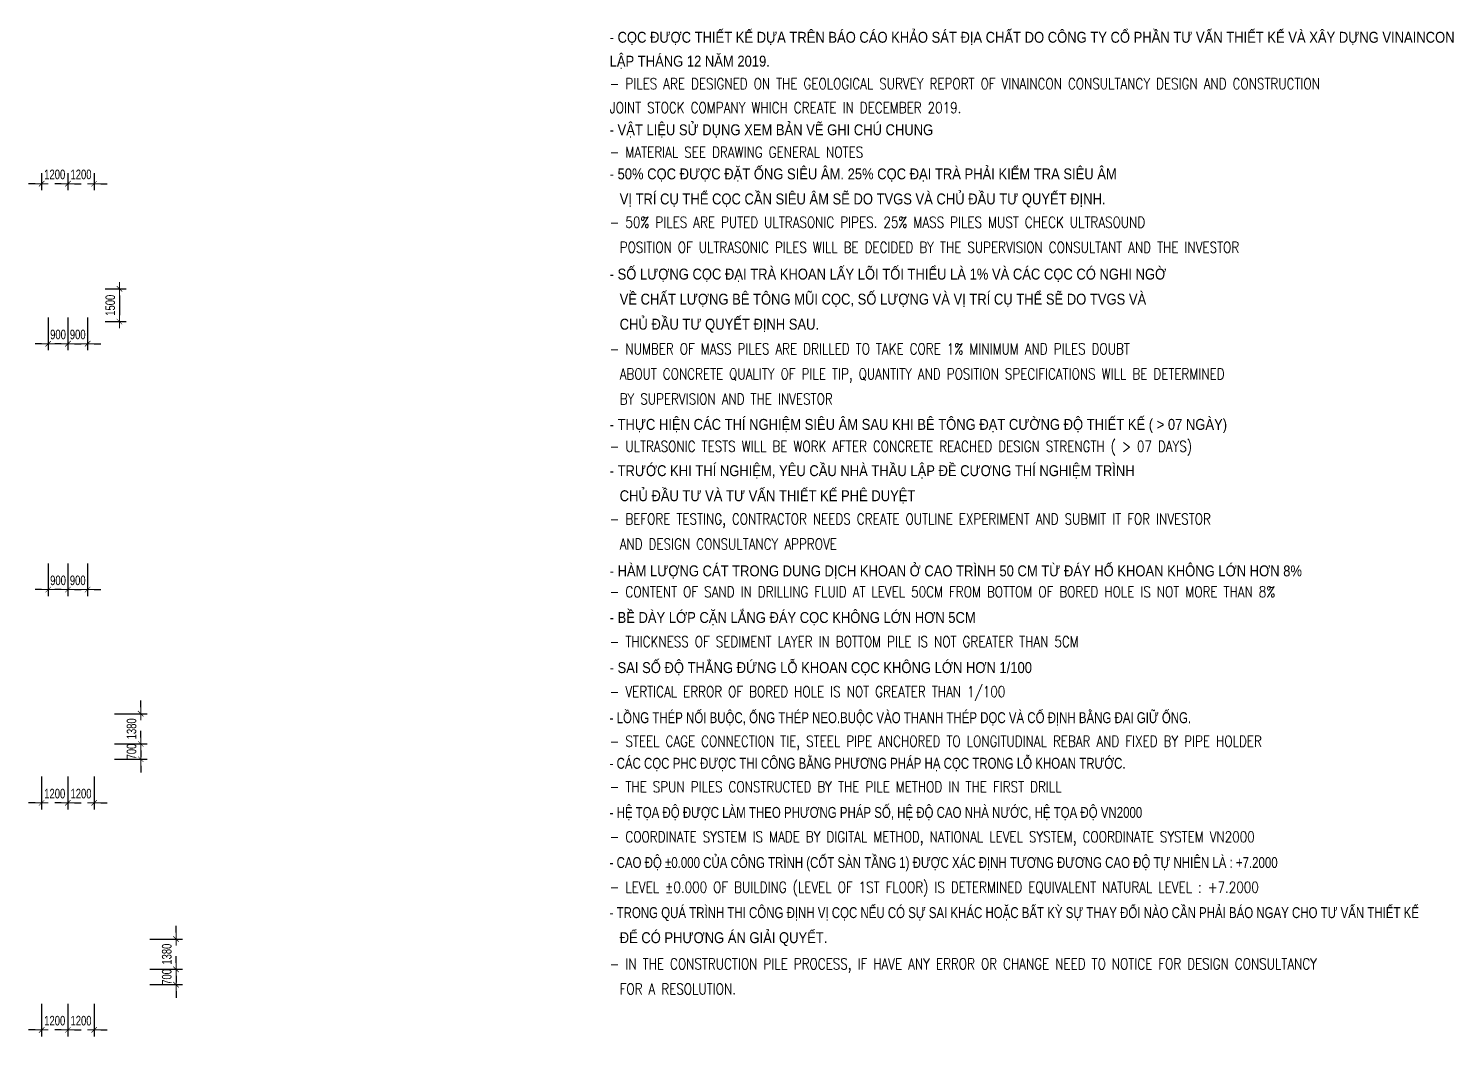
# Model space of a CAD drawing. Header units: millimetres. Extents: x -270655 to 676466, y -1281 to 105022.
# Drawn here: x 206000 to 271138, y 5827 to 51900 of the extents above; entities that cross this region are included whole.
import ezdxf
from ezdxf.enums import TextEntityAlignment as Align

# ---------------------------------------------------------------- set-up
doc = ezdxf.new("R2010")
doc.units = ezdxf.units.MM
doc.layers.get('Defpoints').update_dxf_attribs({"color": 151, "lineweight": 9})
doc.layers.add('00-TT.PilePoint', color=3, linetype='Continuous')
for name, color, linetype, lineweight in [('NDC_S_DIM', 1, 'Continuous', 15), ('NDC_S_ENG TEXT', 2, 'Continuous', 20), ('NDC_S_VN TEXT', 7, 'Continuous', 20)]:
    doc.layers.add(name, color=color, linetype=linetype, lineweight=lineweight)
doc.styles.add('NDC_ARIAL', font='arial.ttf', dxfattribs={"width": 0.85})
doc.styles.add('NDC_DIM', font='', dxfattribs={"width": 0.75})
doc.styles.add('NDC_EN TXT', font='romans.shx', dxfattribs={"width": 0.8})
doc.styles.get('NDC_DIM').set_extended_font_data('Dotum')
doc.dimstyles.new('NDC_dim_200', dxfattribs={"dimscale": 200, "dimtxt": 2.2, "dimasz": 1.5, "dimexe": 1.5, "dimexo": 2.5, "dimgap": 1, "dimtad": 1, "dimdec": 0, "dimzin": 0, "dimdsep": 46, "dimtxsty": 'NDC_DIM', "dimblk": 'DIMMARK', "dimcen": 0.09, "dimdle": 1.2, "dimclrd": 1, "dimclre": 1, "dimclrt": 3, "dimadec": 0, "dimazin": 0, "dimtfac": 1, "dimtdec": 0, "dimtix": 1, "dimtofl": 0, "dimtmove": 0, "dimatfit": 3, "dimfxl": 6, "dimfxlon": 1, "dimtolj": 1, "dimtzin": 0, "dimarcsym": 0})

# ---------------------------------------------------------------- blocks, each defined once
blk = doc.blocks.new('DIMMARK')
at = {"layer": 'NDC_S_DIM', "color": 1}
blk.add_line((-1.5, 0), (1, 0), dxfattribs=at)
at = {"layer": 'NDC_S_DIM', "color": 2, "const_width": 0.1}
blk.add_lwpolyline([(-0.42, -0.42), (0.42, 0.42)], dxfattribs=at)
blk = doc.blocks.new('*D631')
at = {"layer": 'Defpoints', "color": 0, "transparency": 16777216}
for p in [(206900, 39385), (207800, 39385), (207800, 37492)]:
    blk.add_point(p, dxfattribs=at)
at = {"layer": 'NDC_S_DIM', "color": 1, "lineweight": -2, "transparency": 16777216}
for p, q in [((206900, 38692), (206900, 37192)), ((207800, 38692), (207800, 37192)), ((206600, 37492), (206300, 37492)), ((208100, 37492), (208400, 37492))]:
    blk.add_line(p, q, dxfattribs=at)
at = {"layer": 'NDC_S_DIM', "color": 1, "lineweight": -2, "transparency": 16777216, "xscale": 300, "yscale": 300, "zscale": 300}
blk.add_blockref('DIMMARK', (206900, 37492), dxfattribs=at)
at = {"layer": 'NDC_S_DIM', "color": 1, "lineweight": -2, "transparency": 16777216, "xscale": 300, "yscale": 300, "zscale": 300, "rotation": 180}
blk.add_blockref('DIMMARK', (207800, 37492), dxfattribs=at)
at = {"layer": 'NDC_S_DIM', "color": 3, "transparency": 16777216, "insert": (207350, 37912), "char_height": 440, "attachment_point": 5, "style": 'NDC_DIM'}
blk.add_mtext('\\A1;900', dxfattribs=at)
blk = doc.blocks.new('*D632')
at = {"layer": 'Defpoints', "color": 0, "transparency": 16777216}
for p in [(207800, 39385), (208700, 39385), (208700, 37492)]:
    blk.add_point(p, dxfattribs=at)
at = {"layer": 'NDC_S_DIM', "color": 1, "lineweight": -2, "transparency": 16777216}
for p, q in [((207800, 38692), (207800, 37192)), ((208700, 38692), (208700, 37192)), ((207500, 37492), (207200, 37492)), ((209000, 37492), (209300, 37492))]:
    blk.add_line(p, q, dxfattribs=at)
at = {"layer": 'NDC_S_DIM', "color": 1, "lineweight": -2, "transparency": 16777216, "xscale": 300, "yscale": 300, "zscale": 300}
blk.add_blockref('DIMMARK', (207800, 37492), dxfattribs=at)
at = {"layer": 'NDC_S_DIM', "color": 1, "lineweight": -2, "transparency": 16777216, "xscale": 300, "yscale": 300, "zscale": 300, "rotation": 180}
blk.add_blockref('DIMMARK', (208700, 37492), dxfattribs=at)
at = {"layer": 'NDC_S_DIM', "color": 3, "transparency": 16777216, "insert": (208250, 37912), "char_height": 440, "attachment_point": 5, "style": 'NDC_DIM'}
blk.add_mtext('\\A1;900', dxfattribs=at)
blk = doc.blocks.new('*D633')
at = {"layer": 'Defpoints', "color": 0, "transparency": 16777216}
for p in [(206900, 28145), (207800, 28145), (207800, 26252)]:
    blk.add_point(p, dxfattribs=at)
at = {"layer": 'NDC_S_DIM', "color": 1, "lineweight": -2, "transparency": 16777216}
for p, q in [((206900, 27452), (206900, 25952)), ((207800, 27452), (207800, 25952)), ((206600, 26252), (206300, 26252)), ((208100, 26252), (208400, 26252))]:
    blk.add_line(p, q, dxfattribs=at)
at = {"layer": 'NDC_S_DIM', "color": 1, "lineweight": -2, "transparency": 16777216, "xscale": 300, "yscale": 300, "zscale": 300}
blk.add_blockref('DIMMARK', (206900, 26252), dxfattribs=at)
at = {"layer": 'NDC_S_DIM', "color": 1, "lineweight": -2, "transparency": 16777216, "xscale": 300, "yscale": 300, "zscale": 300, "rotation": 180}
blk.add_blockref('DIMMARK', (207800, 26252), dxfattribs=at)
at = {"layer": 'NDC_S_DIM', "color": 3, "transparency": 16777216, "insert": (207350, 26673), "char_height": 440, "attachment_point": 5, "style": 'NDC_DIM'}
blk.add_mtext('\\A1;900', dxfattribs=at)
blk = doc.blocks.new('*D634')
at = {"layer": 'Defpoints', "color": 0, "transparency": 16777216}
for p in [(207800, 28145), (208700, 28145), (208700, 26252)]:
    blk.add_point(p, dxfattribs=at)
at = {"layer": 'NDC_S_DIM', "color": 1, "lineweight": -2, "transparency": 16777216}
for p, q in [((207800, 27452), (207800, 25952)), ((208700, 27452), (208700, 25952)), ((207500, 26252), (207200, 26252)), ((209000, 26252), (209300, 26252))]:
    blk.add_line(p, q, dxfattribs=at)
at = {"layer": 'NDC_S_DIM', "color": 1, "lineweight": -2, "transparency": 16777216, "xscale": 300, "yscale": 300, "zscale": 300}
blk.add_blockref('DIMMARK', (207800, 26252), dxfattribs=at)
at = {"layer": 'NDC_S_DIM', "color": 1, "lineweight": -2, "transparency": 16777216, "xscale": 300, "yscale": 300, "zscale": 300, "rotation": 180}
blk.add_blockref('DIMMARK', (208700, 26252), dxfattribs=at)
at = {"layer": 'NDC_S_DIM', "color": 3, "transparency": 16777216, "insert": (208250, 26673), "char_height": 440, "attachment_point": 5, "style": 'NDC_DIM'}
blk.add_mtext('\\A1;900', dxfattribs=at)
blk = doc.blocks.new('*D635')
at = {"layer": 'Defpoints', "color": 0, "transparency": 16777216}
for p in [(206600, 18397), (207800, 18397), (207800, 16505)]:
    blk.add_point(p, dxfattribs=at)
at = {"layer": 'NDC_S_DIM', "color": 1, "lineweight": -2, "transparency": 16777216}
for p, q in [((206600, 17705), (206600, 16205)), ((207800, 17705), (207800, 16205)), ((206300, 16505), (206000, 16505)), ((208100, 16505), (208400, 16505))]:
    blk.add_line(p, q, dxfattribs=at)
at = {"layer": 'NDC_S_DIM', "color": 1, "lineweight": -2, "transparency": 16777216, "xscale": 300, "yscale": 300, "zscale": 300}
blk.add_blockref('DIMMARK', (206600, 16505), dxfattribs=at)
at = {"layer": 'NDC_S_DIM', "color": 1, "lineweight": -2, "transparency": 16777216, "xscale": 300, "yscale": 300, "zscale": 300, "rotation": 180}
blk.add_blockref('DIMMARK', (207800, 16505), dxfattribs=at)
at = {"layer": 'NDC_S_DIM', "color": 3, "transparency": 16777216, "insert": (207200, 16925), "char_height": 440, "attachment_point": 5, "style": 'NDC_DIM'}
blk.add_mtext('\\A1;1200', dxfattribs=at)
blk = doc.blocks.new('*D636')
at = {"layer": 'Defpoints', "color": 0, "transparency": 16777216}
for p in [(207800, 18397), (209000, 18397), (209000, 16505)]:
    blk.add_point(p, dxfattribs=at)
at = {"layer": 'NDC_S_DIM', "color": 1, "lineweight": -2, "transparency": 16777216}
for p, q in [((207800, 17705), (207800, 16205)), ((209000, 17705), (209000, 16205)), ((207500, 16505), (207200, 16505)), ((209300, 16505), (209600, 16505))]:
    blk.add_line(p, q, dxfattribs=at)
at = {"layer": 'NDC_S_DIM', "color": 1, "lineweight": -2, "transparency": 16777216, "xscale": 300, "yscale": 300, "zscale": 300}
blk.add_blockref('DIMMARK', (207800, 16505), dxfattribs=at)
at = {"layer": 'NDC_S_DIM', "color": 1, "lineweight": -2, "transparency": 16777216, "xscale": 300, "yscale": 300, "zscale": 300, "rotation": 180}
blk.add_blockref('DIMMARK', (209000, 16505), dxfattribs=at)
at = {"layer": 'NDC_S_DIM', "color": 3, "transparency": 16777216, "insert": (208400, 16925), "char_height": 440, "attachment_point": 5, "style": 'NDC_DIM'}
blk.add_mtext('\\A1;1200', dxfattribs=at)
blk = doc.blocks.new('*D637')
at = {"layer": 'Defpoints', "color": 0, "transparency": 16777216}
for p in [(206600, 8019), (207800, 8019), (207800, 6127)]:
    blk.add_point(p, dxfattribs=at)
at = {"layer": 'NDC_S_DIM', "color": 1, "lineweight": -2, "transparency": 16777216}
for p, q in [((206600, 7327), (206600, 5827)), ((207800, 7327), (207800, 5827)), ((206300, 6127), (206000, 6127)), ((208100, 6127), (208400, 6127))]:
    blk.add_line(p, q, dxfattribs=at)
at = {"layer": 'NDC_S_DIM', "color": 1, "lineweight": -2, "transparency": 16777216, "xscale": 300, "yscale": 300, "zscale": 300}
blk.add_blockref('DIMMARK', (206600, 6127), dxfattribs=at)
at = {"layer": 'NDC_S_DIM', "color": 1, "lineweight": -2, "transparency": 16777216, "xscale": 300, "yscale": 300, "zscale": 300, "rotation": 180}
blk.add_blockref('DIMMARK', (207800, 6127), dxfattribs=at)
at = {"layer": 'NDC_S_DIM', "color": 3, "transparency": 16777216, "insert": (207200, 6547), "char_height": 440, "attachment_point": 5, "style": 'NDC_DIM'}
blk.add_mtext('\\A1;1200', dxfattribs=at)
blk = doc.blocks.new('*D638')
at = {"layer": 'Defpoints', "color": 0, "transparency": 16777216}
for p in [(207800, 8019), (209000, 8019), (209000, 6127)]:
    blk.add_point(p, dxfattribs=at)
at = {"layer": 'NDC_S_DIM', "color": 1, "lineweight": -2, "transparency": 16777216}
for p, q in [((207800, 7327), (207800, 5827)), ((209000, 7327), (209000, 5827)), ((207500, 6127), (207200, 6127)), ((209300, 6127), (209600, 6127))]:
    blk.add_line(p, q, dxfattribs=at)
at = {"layer": 'NDC_S_DIM', "color": 1, "lineweight": -2, "transparency": 16777216, "xscale": 300, "yscale": 300, "zscale": 300}
blk.add_blockref('DIMMARK', (207800, 6127), dxfattribs=at)
at = {"layer": 'NDC_S_DIM', "color": 1, "lineweight": -2, "transparency": 16777216, "xscale": 300, "yscale": 300, "zscale": 300, "rotation": 180}
blk.add_blockref('DIMMARK', (209000, 6127), dxfattribs=at)
at = {"layer": 'NDC_S_DIM', "color": 3, "transparency": 16777216, "insert": (208400, 6547), "char_height": 440, "attachment_point": 5, "style": 'NDC_DIM'}
blk.add_mtext('\\A1;1200', dxfattribs=at)
blk = doc.blocks.new('*D782')
at = {"layer": 'Defpoints', "color": 0, "transparency": 16777216}
for p in [(207800, 45794), (209000, 45794), (207800, 44807)]:
    blk.add_point(p, dxfattribs=at)
at = {"layer": 'NDC_S_DIM', "color": 1, "lineweight": -2, "transparency": 16777216}
for p, q in [((207800, 45294), (207800, 44507)), ((209000, 45294), (209000, 44507)), ((207500, 44807), (207200, 44807)), ((209300, 44807), (209600, 44807))]:
    blk.add_line(p, q, dxfattribs=at)
at = {"layer": 'NDC_S_DIM', "color": 1, "lineweight": -2, "transparency": 16777216, "xscale": 300, "yscale": 300, "zscale": 300}
blk.add_blockref('DIMMARK', (207800, 44807), dxfattribs=at)
at = {"layer": 'NDC_S_DIM', "color": 1, "lineweight": -2, "transparency": 16777216, "xscale": 300, "yscale": 300, "zscale": 300, "rotation": 180}
blk.add_blockref('DIMMARK', (209000, 44807), dxfattribs=at)
at = {"layer": 'NDC_S_DIM', "color": 3, "transparency": 16777216, "insert": (208400, 45228), "char_height": 440, "attachment_point": 5, "style": 'NDC_DIM'}
blk.add_mtext('\\A1;1200', dxfattribs=at)
blk = doc.blocks.new('*D787')
at = {"layer": 'Defpoints', "color": 0, "transparency": 16777216}
for p in [(210112, 8900), (212743, 8900), (210112, 8200)]:
    blk.add_point(p, dxfattribs=at)
at = {"layer": 'NDC_S_DIM', "color": 1, "lineweight": -2, "transparency": 16777216}
for p, q in [((212743, 9200), (212743, 9500)), ((211543, 8900), (213043, 8900)), ((211543, 8200), (213043, 8200)), ((212743, 7900), (212743, 7600))]:
    blk.add_line(p, q, dxfattribs=at)
at = {"layer": 'NDC_S_DIM', "color": 1, "lineweight": -2, "transparency": 16777216, "xscale": 300, "yscale": 300, "zscale": 300}
for p, rotation in [((212743, 8900), 270), ((212743, 8200), 90)]:
    blk.add_blockref('DIMMARK', p, dxfattribs=dict(at, rotation=rotation))
at = {"layer": 'NDC_S_DIM', "color": 3, "transparency": 16777216, "insert": (212322, 8550), "char_height": 440, "attachment_point": 5, "rotation": 90, "style": 'NDC_DIM'}
blk.add_mtext('\\A1;700', dxfattribs=at)
blk = doc.blocks.new('*D788')
at = {"layer": 'Defpoints', "color": 0, "transparency": 16777216}
for p in [(210953, 10280), (212743, 10280), (210112, 8900)]:
    blk.add_point(p, dxfattribs=at)
at = {"layer": 'NDC_S_DIM', "color": 1, "lineweight": -2, "transparency": 16777216}
for p, q in [((212743, 10580), (212743, 10880)), ((211543, 10280), (213043, 10280)), ((211543, 8900), (213043, 8900)), ((212743, 8600), (212743, 8300))]:
    blk.add_line(p, q, dxfattribs=at)
at = {"layer": 'NDC_S_DIM', "color": 1, "lineweight": -2, "transparency": 16777216, "xscale": 300, "yscale": 300, "zscale": 300}
for p, rotation in [((212743, 10280), 270), ((212743, 8900), 90)]:
    blk.add_blockref('DIMMARK', p, dxfattribs=dict(at, rotation=rotation))
at = {"layer": 'NDC_S_DIM', "color": 3, "transparency": 16777216, "insert": (212322, 9590), "char_height": 440, "attachment_point": 5, "rotation": 90, "style": 'NDC_DIM'}
blk.add_mtext('\\A1;1380', dxfattribs=at)
blk = doc.blocks.new('*D789')
at = {"layer": 'Defpoints', "color": 0, "transparency": 16777216}
for p in [(208501, 19200), (211131, 19200), (208501, 18500)]:
    blk.add_point(p, dxfattribs=at)
at = {"layer": 'NDC_S_DIM', "color": 1, "lineweight": -2, "transparency": 16777216}
for p, q in [((211131, 19500), (211131, 19800)), ((209931, 19200), (211431, 19200)), ((209931, 18500), (211431, 18500)), ((211131, 18200), (211131, 17900))]:
    blk.add_line(p, q, dxfattribs=at)
at = {"layer": 'NDC_S_DIM', "color": 1, "lineweight": -2, "transparency": 16777216, "xscale": 300, "yscale": 300, "zscale": 300}
for p, rotation in [((211131, 19200), 270), ((211131, 18500), 90)]:
    blk.add_blockref('DIMMARK', p, dxfattribs=dict(at, rotation=rotation))
at = {"layer": 'NDC_S_DIM', "color": 3, "transparency": 16777216, "insert": (210711, 18850), "char_height": 440, "attachment_point": 5, "rotation": 90, "style": 'NDC_DIM'}
blk.add_mtext('\\A1;700', dxfattribs=at)
blk = doc.blocks.new('*D790')
at = {"layer": 'Defpoints', "color": 0, "transparency": 16777216}
for p in [(209341, 20580), (211131, 20580), (208501, 19200)]:
    blk.add_point(p, dxfattribs=at)
at = {"layer": 'NDC_S_DIM', "color": 1, "lineweight": -2, "transparency": 16777216}
for p, q in [((211131, 20880), (211131, 21180)), ((209931, 20580), (211431, 20580)), ((209931, 19200), (211431, 19200)), ((211131, 18900), (211131, 18600))]:
    blk.add_line(p, q, dxfattribs=at)
at = {"layer": 'NDC_S_DIM', "color": 1, "lineweight": -2, "transparency": 16777216, "xscale": 300, "yscale": 300, "zscale": 300}
for p, rotation in [((211131, 20580), 270), ((211131, 19200), 90)]:
    blk.add_blockref('DIMMARK', p, dxfattribs=dict(at, rotation=rotation))
at = {"layer": 'NDC_S_DIM', "color": 3, "transparency": 16777216, "insert": (210711, 19890), "char_height": 440, "attachment_point": 5, "rotation": 90, "style": 'NDC_DIM'}
blk.add_mtext('\\A1;1380', dxfattribs=at)
blk = doc.blocks.new('*D826')
at = {"layer": '00-TT.PilePoint', "color": 1, "lineweight": -2, "transparency": 16777216}
for p, q in [((206600, 45294), (206600, 44507)), ((207800, 45294), (207800, 44507)), ((206300, 44807), (206000, 44807)), ((208100, 44807), (208400, 44807))]:
    blk.add_line(p, q, dxfattribs=at)
at = {"layer": 'Defpoints', "color": 0, "transparency": 16777216}
for p in [(206600, 45794), (207800, 45794), (206600, 44807)]:
    blk.add_point(p, dxfattribs=at)
at = {"layer": '00-TT.PilePoint', "color": 1, "lineweight": -2, "transparency": 16777216, "xscale": 300, "yscale": 300, "zscale": 300}
blk.add_blockref('DIMMARK', (206600, 44807), dxfattribs=at)
at = {"layer": '00-TT.PilePoint', "color": 1, "lineweight": -2, "transparency": 16777216, "xscale": 300, "yscale": 300, "zscale": 300, "rotation": 180}
blk.add_blockref('DIMMARK', (207800, 44807), dxfattribs=at)
at = {"layer": '00-TT.PilePoint', "color": 3, "transparency": 16777216, "insert": (207200, 45228), "char_height": 440, "attachment_point": 5, "style": 'NDC_DIM'}
blk.add_mtext('\\A1;1200', dxfattribs=at)
blk = doc.blocks.new('*D827')
at = {"layer": '00-TT.PilePoint', "color": 1, "lineweight": -2, "transparency": 16777216}
for p, q in [((209500, 40000), (210459, 40000)), ((210159, 39700), (210159, 38800)), ((209500, 38500), (210459, 38500))]:
    blk.add_line(p, q, dxfattribs=at)
at = {"layer": 'Defpoints', "color": 0, "transparency": 16777216}
for p in [(209000, 40000), (209000, 38500), (210159, 38500)]:
    blk.add_point(p, dxfattribs=at)
at = {"layer": '00-TT.PilePoint', "color": 1, "lineweight": -2, "transparency": 16777216, "xscale": 300, "yscale": 300, "zscale": 300}
for p, rotation in [((210159, 40000), 90), ((210159, 38500), 270)]:
    blk.add_blockref('DIMMARK', p, dxfattribs=dict(at, rotation=rotation))
at = {"layer": '00-TT.PilePoint', "color": 3, "transparency": 16777216, "insert": (209739, 39250), "char_height": 440, "attachment_point": 5, "rotation": 90, "style": 'NDC_DIM'}
blk.add_mtext('\\A1;1500', dxfattribs=at)

msp = doc.modelspace()

# ---------------------------------------------------------------- texts
at = {"layer": 'NDC_S_ENG TEXT', "style": 'NDC_EN TXT', "width": 0.8}
for s, p in [('- PILES ARE DESIGNED ON THE GEOLOGICAL SURVEY REPORT OF VINAINCON CONSULTANCY DESIGN AND CONSTRUCTION ', (232564.5, 49375.2)), ('JOINT STOCK COMPANY WHICH CREATE IN DECEMBER 2019.', (232564.5, 48282.7)), ('- MATERIAL SEE DRAWING GENERAL NOTES', (232564.5, 46246.6)), ('- 50%%% PILES ARE PUTED ULTRASONIC PIPES. 25%%% MASS PILES MUST CHECK ULTRASOUND', (232564.5, 43044)), ('POSITION OF ULTRASONIC PILES WILL BE DECIDED BY THE SUPERVISION CONSULTANT AND THE INVESTOR', (233024.1, 41899.1)), ('- NUMBER OF MASS PILES ARE DRILLED TO TAKE CORE 1%%% MINIMUM AND PILES DOUBT ', (232564.5, 37255.3)), ('ABOUT CONCRETE QUALITY OF PILE TIP, QUANTITY AND POSITION SPECIFICATIONS WILL BE DETERMINED ', (233024.1, 36110.4)), ('BY SUPERVISION AND THE INVESTOR', (233024.1, 34965.4)), ('- ULTRASONIC TESTS WILL BE WORK AFTER CONCRETE REACHED DESIGN STRENGTH ( > 07 DAYS)', (232564.5, 32802.5)), ('- BEFORE TESTING, CONTRACTOR NEEDS CREATE OUTLINE EXPERIMENT AND SUBMIT IT FOR INVESTOR ', (232564.5, 29479.6)), ('AND DESIGN CONSULTANCY APPROVE', (233024.1, 28334.7)), ('- CONTENT OF SAND IN DRILLING FLUID AT LEVEL 50CM FROM BOTTOM OF BORED HOLE IS NOT MORE THAN 8%%% ', (232564.5, 26149.8)), ('- THICKNESS OF SEDIMENT LAYER IN BOTTOM PILE IS NOT GREATER THAN 5CM', (232564.5, 23874.8)), ('- VERTICAL ERROR OF BORED HOLE IS NOT GREATER THAN 1/100', (232564.5, 21586.5)), ('- STEEL CAGE CONNECTION TIE, STEEL PIPE ANCHORED TO LONGITUDINAL REBAR AND FIXED BY PIPE HOLDER', (232564.5, 19321.6)), ('- THE SPUN PILES CONSTRUCTED BY THE PILE METHOD IN THE FIRST DRILL', (232564.5, 17238)), ('- COORDINATE SYSTEM IS MADE BY DIGITAL METHOD, NATIONAL LEVEL SYSTEM, COORDINATE SYSTEM VN2000', (232564.5, 14953.6)), ('- LEVEL %%P0.000 OF BUILDING (LEVEL OF 1ST FLOOR) IS DETERMINED EQUIVALENT NATURAL LEVEL : +7.2000', (232564.5, 12649.8)), ('- IN THE CONSTRUCTION PILE PROCESS, IF HAVE ANY ERROR OR CHANGE NEED TO NOTICE FOR DESIGN CONSULTANCY ', (232564.5, 9144.9)), ('FOR A RESOLUTION.', (233024.1, 7999.9))]:
    msp.add_text(s, height=500, dxfattribs=at).set_placement(p, align=Align.MIDDLE_LEFT)
at = {"layer": 'NDC_S_VN TEXT', "style": 'NDC_ARIAL'}
for s, width, p in [('- CỌC ĐƯỢC THIẾT KẾ DỰA TRÊN BÁO CÁO KHẢO SÁT ĐỊA CHẤT DO CÔNG TY CỔ PHẦN TƯ VẤN THIẾT KẾ VÀ XÂY DỰNG VINAINCON', 0.85, (232564.5, 51498.6)), ('LẬP THÁNG 12 NĂM 2019.', 0.85, (232564.5, 50406.1)), ('- VẬT LIỆU SỬ DỤNG XEM BẢN VẼ GHI CHÚ CHUNG', 0.85, (232564.5, 47269.7)), ('- 50%%% CỌC ĐƯỢC ĐẶT ỐNG SIÊU ÂM. 25%%% CỌC ĐẠI TRÀ PHẢI KIỂM TRA SIÊU ÂM', 0.85, (232564.5, 45254)), ('VỊ TRÍ CỤ THỂ CỌC CẦN SIÊU ÂM SẼ DO TVGS VÀ CHỦ ĐẦU TƯ QUYẾT ĐỊNH.', 0.85, (233024.1, 44109)), ('- SỐ LƯỢNG CỌC ĐẠI TRÀ KHOAN LẤY LÕI TỐI THIỂU LÀ 1%%% VÀ CÁC CỌC CÓ NGHI NGỜ', 0.85, (232564.5, 40674.1)), ('VỀ CHẤT LƯỢNG BÊ TÔNG MŨI CỌC, SỐ LƯỢNG VÀ VỊ TRÍ CỤ THỂ SẼ DO TVGS VÀ', 0.85, (233024.1, 39529.1)), ('CHỦ ĐẦU TƯ QUYẾT ĐỊNH SAU.', 0.85, (233024.1, 38384.2)), ('- THỰC HIỆN CÁC THÍ NGHIỆM SIÊU ÂM SAU KHI BÊ TÔNG ĐẠT CƯỜNG ĐỘ THIẾT KẾ ( > 07 NGÀY)', 0.85, (232564.5, 33804.3)), ('- TRƯỚC KHI THÍ NGHIỆM, YÊU CẦU NHÀ THẦU LẬP ĐỀ CƯƠNG THÍ NGHIỆM TRÌNH', 0.85, (232564.5, 31688.2)), ('CHỦ ĐẦU TƯ VÀ TƯ VẤN THIẾT KẾ PHÊ DUYỆT', 0.85, (233024.1, 30543.2)), ('- HÀM LƯỢNG CÁT TRONG DUNG DỊCH KHOAN Ở CAO TRÌNH 50 CM TỪ ĐÁY HỐ KHOAN KHÔNG LỚN HƠN 8%%%', 0.85, (232564.5, 27108.3)), ('- BỀ DÀY LỚP CẶN LẮNG ĐÁY CỌC KHÔNG LỚN HƠN 5CM', 0.85, (232564.5, 24977.9)), ('- SAI SỐ ĐỘ THẲNG ĐỨNG LỖ KHOAN CỌC KHÔNG LỚN HƠN 1/100', 0.85, (232564.5, 22688)), ('- LỒNG THÉP NỐI BUỘC, ỐNG THÉP NEO.BUỘC VÀO THANH THÉP DỌC VÀ CỐ ĐỊNH BẰNG ĐAI GIỮ ỐNG.', 0.75, (232564.5, 20398.1)), ('- CÁC CỌC PHC ĐƯỢC THI CÔNG BẰNG PHƯƠNG PHÁP HẠ CỌC TRONG LỖ KHOAN TRƯỚC.', 0.75, (232564.5, 18314.5)), ('- HỆ TỌA ĐỘ ĐƯỢC LÀM THEO PHƯƠNG PHÁP SỐ, HỆ ĐỘ CAO NHÀ NƯỚC, HỆ TỌA ĐỘ VN2000', 0.75, (232564.5, 16068.2)), ('- CAO ĐỘ %%P0.000 CỦA CÔNG TRÌNH (CỐT SÀN TẦNG 1) ĐƯỢC XÁC ĐỊNH TƯƠNG ĐƯƠNG CAO ĐỘ TỰ NHIÊN LÀ : +7.2000', 0.75, (232564.5, 13778.2)), ('- TRONG QUÁ TRÌNH THI CÔNG ĐỊNH VỊ CỌC NẾU CÓ SỰ SAI KHÁC HOẶC BẤT KỲ SỰ THAY ĐỔI NÀO CẦN PHẢI BÁO NGAY CHO TƯ VẤN THIẾT KẾ', 0.75, (232564.5, 11488.3)), ('ĐỂ CÓ PHƯƠNG ÁN GIẢI QUYẾT.', 0.85, (233024.1, 10343.3))]:
    msp.add_text(s, height=500, dxfattribs=dict(at, width=width)).set_placement(p, align=Align.MIDDLE_LEFT)

# ---------------------------------------------------------------- dimensions: what is measured, and where the dimension line sits
at = {"layer": '00-TT.PilePoint'}
dim = msp.add_linear_dim(base=(206600, 44807.2), p1=(207800, 45793.9), p2=(206600, 45793.9), dimstyle='NDC_dim_200', dxfattribs=at)
dim.commit()
dim.dimension.update_dxf_attribs({"geometry": '*D826', "text_midpoint": (207200, 45227.5)})
dim = msp.add_linear_dim(base=(210159.1, 38500), p1=(209000, 40000), p2=(209000, 38500), angle=90, dimstyle='NDC_dim_200', dxfattribs=at)
dim.commit()
dim.dimension.update_dxf_attribs({"geometry": '*D827', "text_midpoint": (209738.8, 39250)})
at = {"layer": 'NDC_S_DIM'}
for base, p1, p2, picture, middle in [((207800, 44807.2), (209000, 45793.9), (207800, 45793.9), '*D782', (208400, 45227.5)), ((207800, 37491.7), (206900, 39384.5), (207800, 39384.5), '*D631', (207350, 37912)), ((208700, 37491.7), (207800, 39384.5), (208700, 39384.5), '*D632', (208250, 37912)), ((207800, 26252.3), (206900, 28145.1), (207800, 28145.1), '*D633', (207350, 26672.6)), ((208700, 26252.3), (207800, 28145.1), (208700, 28145.1), '*D634', (208250, 26672.6)), ((207800, 16504.6), (206600, 18397.4), (207800, 18397.4), '*D635', (207200, 16924.9)), ((209000, 16504.6), (207800, 18397.4), (209000, 18397.4), '*D636', (208400, 16924.9)), ((207800, 6126.5), (206600, 8019.3), (207800, 8019.3), '*D637', (207200, 6546.8)), ((209000, 6126.5), (207800, 8019.3), (209000, 8019.3), '*D638', (208400, 6546.8))]:
    dim = msp.add_linear_dim(base=base, p1=p1, p2=p2, dimstyle='NDC_dim_200', dxfattribs=at)
    dim.commit()
    dim.dimension.update_dxf_attribs({"geometry": picture, "text_midpoint": middle})
for base, p1, p2, picture, middle in [((211131.5, 20579.6), (208501, 19200), (209341.5, 20579.6), '*D790', (210711.2, 19889.8)), ((212742.7, 10279.6), (210112.2, 8900), (210952.7, 10279.6), '*D788', (212322.4, 9589.8))]:
    dim = msp.add_linear_dim(base=base, p1=p1, p2=p2, angle=90, dimstyle='NDC_dim_200', override={"dimtmove": 1}, dxfattribs=at)
    dim.commit()
    dim.dimension.update_dxf_attribs({"geometry": picture, "text_midpoint": middle})
for base, p1, p2, picture, middle in [((211131.5, 19200), (208501, 18500.2), (208501, 19200), '*D789', (210711.2, 18850.1)), ((212742.7, 8900), (210112.2, 8200.2), (210112.2, 8900), '*D787', (212322.4, 8550.1))]:
    dim = msp.add_linear_dim(base=base, p1=p1, p2=p2, angle=90, dimstyle='NDC_dim_200', dxfattribs=at)
    dim.commit()
    dim.dimension.update_dxf_attribs({"geometry": picture, "text_midpoint": middle})

doc.saveas('drawing.dxf')
